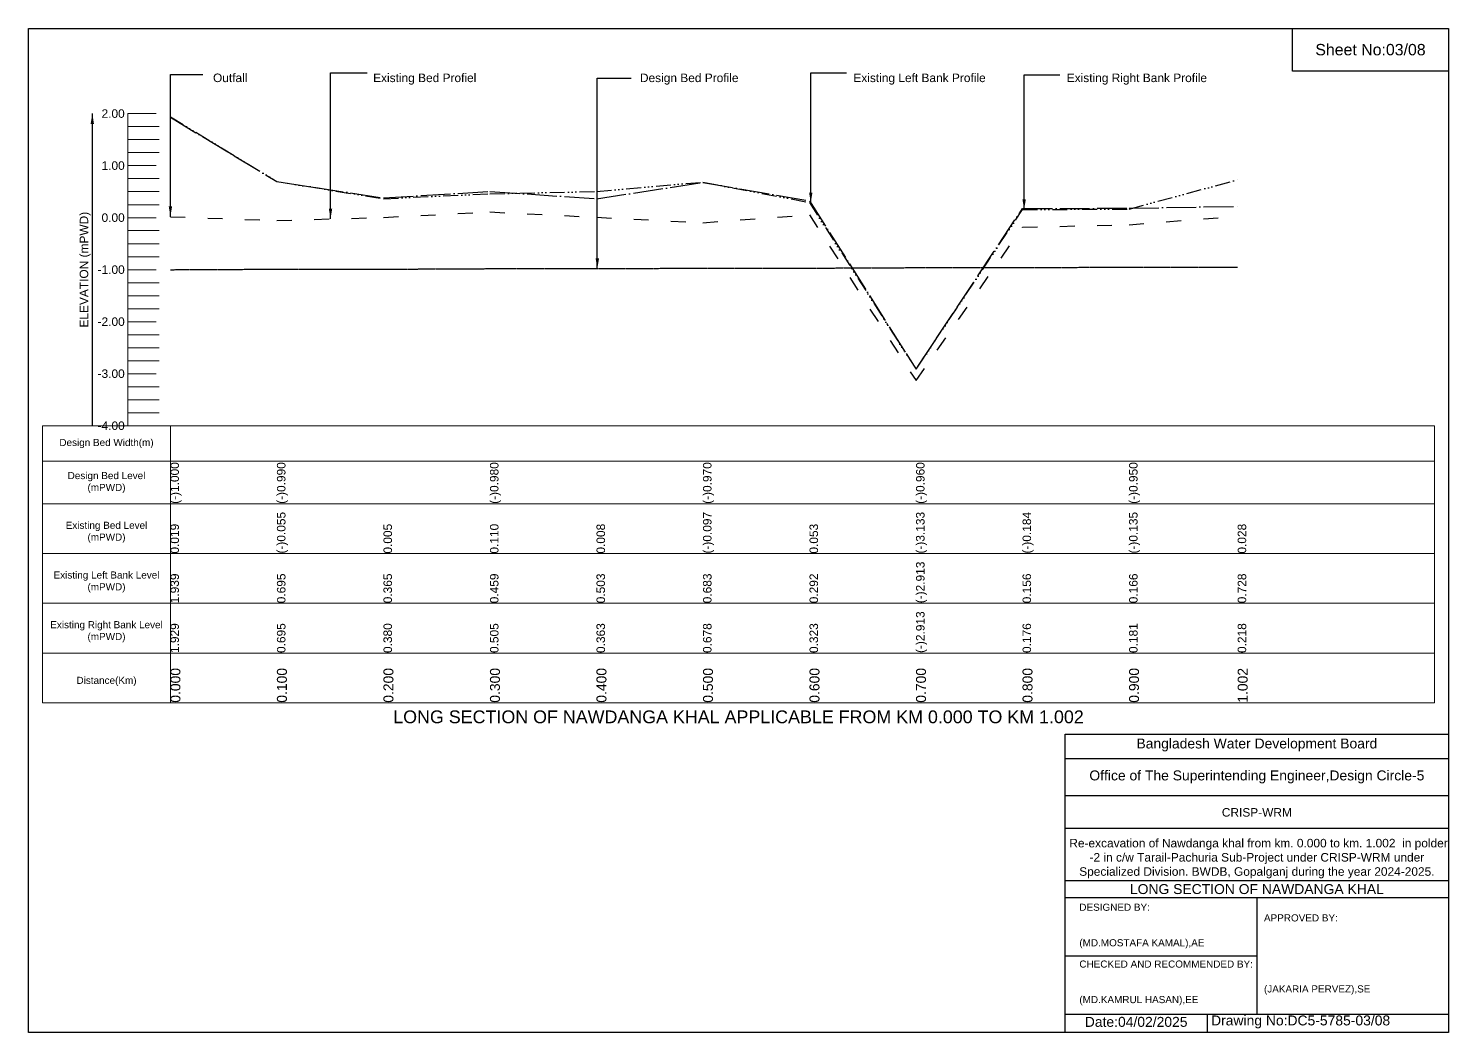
# Model space of a CAD drawing. Header units: inches. Extents: x 91000 to 198000, y -5656 to 7635.
# Drawn here: x 120000 to 128000, y -5656 to 0 of the extents above; entities that cross this region are included whole.
import ezdxf

# ---------------------------------------------------------------- set-up
doc = ezdxf.new("R2010")
doc.units = ezdxf.units.IN
doc.header["$LTSCALE"] = 7
doc.header["$MEASUREMENT"] = 0
for name, pattern in [('ACAD_ISO03W100', [30, 12, -18]), ('ACAD_ISO04W100', [30, 24, -3, 0, -3]), ('ACAD_ISO14W100', [24, 12, -3, 0, -3, 0, -3, 0, -3]), ('CENTER', [2, 1.25, -0.25, 0.25, -0.25])]:
    doc.linetypes.add(name, pattern=pattern)
for name, color, linetype, lineweight in [('Design Bed Level Long Section', 7, 'CENTER', 25), ('Existing Bed Level for Long Section', 7, 'ACAD_ISO03W100', 25), ('Existing Left Bank of Long section', 7, 'ACAD_ISO04W100', 25), ('Existing Right Bank of Long Section', 7, 'ACAD_ISO14W100', 25), ('Long Section Border', 7, 'Continuous', 9), ('Long Section Labels', 7, 'Continuous', 9), ('Vscale for Long Section', 7, 'Continuous', 9)]:
    doc.layers.add(name, color=color, linetype=linetype, lineweight=lineweight)
doc.styles.get("Standard").update_dxf_attribs({"font": 'arial.ttf'})
doc.dimstyles.get("Standard").update_dxf_attribs({"dimtxt": 0.18, "dimasz": 0.18, "dimexe": 0.18, "dimexo": 0.0625, "dimgap": 0.09, "dimtad": 0, "dimtih": 1, "dimtoh": 1, "dimdec": 4, "dimzin": 0, "dimdsep": 46, "dimtxsty": 'Standard', "dimcen": 0.09, "dimadec": 0, "dimazin": 0, "dimtfac": 1, "dimtdec": 4, "dimtofl": 0, "dimtmove": 0, "dimatfit": 3, "dimfxl": 1, "dimtolj": 1, "dimtzin": 0, "dimarcsym": 0})

msp = doc.modelspace()

# ---------------------------------------------------------------- linework, layer by layer
for points in [[(120000, 0), (128000, 0), (128000, -5656), (120000, -5656)], [(127120, 0), (128000, 0), (128000, -240), (127120, -240)]]:
    msp.add_lwpolyline(points, close=True)
for points in [[(125840, -5656), (125840, -3976), (128000, -3976)], [(125840, -4112), (128000, -4112)], [(125840, -4320), (128000, -4320)], [(125840, -4504), (128000, -4504)], [(125840, -4800), (128000, -4800)], [(125840, -4896), (128000, -4896)], [(126920, -4896), (126920, -5552)], [(125840, -5224), (126920, -5224)], [(125840, -5552), (128000, -5552)], [(126640, -5552), (126640, -5656)]]:
    msp.add_lwpolyline(points)
at = {"layer": 'Design Bed Level Long Section'}
msp.add_lwpolyline([(120800, -1359), (121400, -1356.1), (122000, -1356.1), (122600, -1353.1), (123200, -1353.1), (123800, -1350.2), (124400, -1350.2), (125000, -1347.3), (125600, -1347.3), (126200, -1344.3), (126812, -1344.3)], dxfattribs=at)
at = {"layer": 'Existing Bed Level for Long Section'}
msp.add_lwpolyline([(120800, -1060.4), (121400, -1082.1), (122000, -1064.5), (122600, -1033.8), (123200, -1063.7), (123800, -1094.4), (124400, -1050.5), (125000, -1984), (125600, -1119.9), (126200, -1105.6), (126812, -1057.8)], dxfattribs=at)
at = {"layer": 'Existing Left Bank of Long section'}
msp.add_lwpolyline([(120800, -500.8), (121400, -862.4), (122000, -954.7), (122600, -918), (123200, -959.6), (123800, -867.3), (124400, -971.4), (125000, -1919.5), (125600, -1014.4), (126200, -1013), (126812, -1002.1)], dxfattribs=at)
at = {"layer": 'Existing Right Bank of Long Section'}
msp.add_lwpolyline([(120800, -497.9), (121400, -862.4), (122000, -959.1), (122600, -931.5), (123200, -918.6), (123800, -865.9), (124400, -980.4), (125000, -1919.5), (125600, -1020.3), (126200, -1017.4), (126812, -852.7)], dxfattribs=at)
at = {"layer": 'Long Section Border'}
msp.add_lwpolyline([(120080, -2238), (127920, -2238), (127920, -3798), (120080, -3798)], close=True, dxfattribs=at)
for points in [[(120800, -2238), (120800, -3798)], [(120080, -2438), (127920, -2438)], [(120080, -2678), (127920, -2678)], [(120080, -2958), (127920, -2958)], [(120080, -3238), (127920, -3238)], [(120080, -3518), (127920, -3518)]]:
    msp.add_lwpolyline(points, dxfattribs=at)
at = {"layer": 'Vscale for Long Section'}
for points in [[(120560, -2238), (120560, -1945), (120560, -1652), (120560, -1359), (120560, -1066), (120560, -773), (120560, -480)], [(120560, -480), (120720, -480)], [(120560, -553.2), (120736, -553.2)], [(120560, -626.5), (120736, -626.5)], [(120560, -699.8), (120736, -699.8)], [(120560, -773), (120720, -773)], [(120560, -846.2), (120736, -846.2)], [(120560, -919.5), (120736, -919.5)], [(120560, -992.8), (120736, -992.8)], [(120560, -1066), (120720, -1066)], [(120560, -1139.2), (120736, -1139.2)], [(120560, -1212.5), (120736, -1212.5)], [(120560, -1285.8), (120736, -1285.8)], [(120560, -1359), (120720, -1359)], [(120560, -1432.2), (120736, -1432.2)], [(120560, -1505.5), (120736, -1505.5)], [(120560, -1578.8), (120736, -1578.8)], [(120560, -1652), (120720, -1652)], [(120560, -1725.2), (120736, -1725.2)], [(120560, -1798.5), (120736, -1798.5)], [(120560, -1871.8), (120736, -1871.8)], [(120560, -1945), (120720, -1945)], [(120560, -2018.2), (120736, -2018.2)], [(120560, -2091.5), (120736, -2091.5)], [(120560, -2164.8), (120736, -2164.8)], [(120560, -2238), (120720, -2238)]]:
    msp.add_lwpolyline(points, dxfattribs=at)

# ---------------------------------------------------------------- texts
at = {"attachment_point": 5}
for s, insert, char_height in [('Sheet No:03/08', (127560, -120), 64), ('Bangladesh Water Development Board', (126920, -4036), 56), ('Office of The Superintending Engineer,Design Circle-5', (126920, -4216), 56)]:
    msp.add_mtext(s, dxfattribs=dict(at, insert=insert, char_height=char_height))
for s, insert, char_height, width, attachment_point in [('CRISP-WRM', (126920, -4416), 48, 2240, 5), (' Re-excavation of Nawdanga khal from km. 0.000 to km. 1.002  in polder -2 in c/w Tarail-Pachuria Sub-Project under CRISP-WRM under Specialized Division. BWDB, Gopalganj during the year 2024-2025.', (126920, -4676), 48, 2160, 5), ('LONG SECTION OF NAWDANGA KHAL', (126920, -4848), 56, 2240, 5), ('DESIGNED BY:^J^J^J(MD.MOSTAFA KAMAL),AE', (125920, -5056), 40, 1120, 4), ('APPROVED BY:^J^J^J^J^J^J(JAKARIA PERVEZ),SE', (126960, -5216), 40, 1120, 4), ('CHECKED AND RECOMMENDED BY:^J^J^J(MD.KAMRUL HASAN),EE', (125920, -5376), 40, 1120, 4), ('Date:04/02/2025', (126240, -5596), 56, 1120, 5), ('Drawing No:DC5-5785-03/08', (127166.5, -5596), 56, 1760, 5)]:
    msp.add_mtext(s, dxfattribs=dict(insert=insert, char_height=char_height, width=width, attachment_point=attachment_point))
at = {"layer": 'Long Section Border', "attachment_point": 5}
for s, insert, char_height in [('Design Bed Width(m)', (120440, -2338), 40), ('Design Bed Level^J(mPWD)', (120440, -2558), 40), ('Existing Bed Level^J(mPWD)', (120440, -2838), 40), ('Existing Left Bank Level^J(mPWD)', (120440, -3118), 40), ('Existing Right Bank Level^J(mPWD)', (120440, -3398), 40), ('Distance(Km)', (120440, -3678), 40), ('LONG SECTION OF NAWDANGA KHAL APPLICABLE FROM KM 0.000 TO KM 1.002', (124000, -3878), 72)]:
    msp.add_mtext(s, dxfattribs=dict(at, insert=insert, char_height=char_height))
at = {"layer": 'Long Section Labels', "char_height": 48, "attachment_point": 1}
for s, insert in [('Outfall', (121040, -254.4)), ('Existing Bed Profiel', (121941.8, -254.4)), ('Design Bed Profile', (123444.8, -254.4)), ('Existing Left Bank Profile', (124647.1, -254.4)), ('Existing Right Bank Profile', (125849, -254.4))]:
    msp.add_mtext(s, dxfattribs=dict(at, insert=insert))
at = {"layer": 'Vscale for Long Section', "char_height": 48, "attachment_point": 6}
for s, insert in [('2.00', (120542.5, -480)), ('1.00', (120542.5, -773)), ('0.00', (120542.5, -1066)), ('-1.00', (120542.5, -1359)), ('-2.00', (120542.5, -1652)), ('-3.00', (120542.5, -1945)), ('-4.00', (120542.5, -2238))]:
    msp.add_mtext(s, dxfattribs=dict(at, insert=insert))
at = {"layer": 'Vscale for Long Section', "rotation": 90}
for s, insert, char_height, attachment_point in [('ELEVATION (mPWD)', (120320, -1359), 48, 5), ('(-)1.000', (120800, -2678), 48, 1), ('(-)0.990', (121400, -2678), 48, 1), ('(-)0.990', (121400, -2678), 48, 1), ('(-)0.980', (122600, -2678), 48, 1), ('(-)0.980', (122600, -2678), 48, 1), ('(-)0.970', (123800, -2678), 48, 1), ('(-)0.970', (123800, -2678), 48, 1), ('(-)0.960', (125000, -2678), 48, 1), ('(-)0.960', (125000, -2678), 48, 1), ('(-)0.950', (126200, -2678), 48, 1), ('(-)0.950', (126200, -2678), 48, 1), ('0.019', (120800, -2958), 48, 1), ('(-)0.055', (121400, -2958), 48, 1), ('0.005', (122000, -2958), 48, 1), ('0.110', (122600, -2958), 48, 1), ('0.008', (123200, -2958), 48, 1), ('(-)0.097', (123800, -2958), 48, 1), ('0.053', (124400, -2958), 48, 1), ('(-)3.133', (125000, -2958), 48, 1), ('(-)0.184', (125600, -2958), 48, 1), ('(-)0.135', (126200, -2958), 48, 1), ('0.028', (126812, -2958), 48, 1), ('(-)2.913', (125000, -3238), 48, 1), ('1.939', (120800, -3238), 48, 1), ('0.695', (121400, -3238), 48, 1), ('0.365', (122000, -3238), 48, 1), ('0.459', (122600, -3238), 48, 1), ('0.503', (123200, -3238), 48, 1), ('0.683', (123800, -3238), 48, 1), ('0.292', (124400, -3238), 48, 1), ('0.156', (125600, -3238), 48, 1), ('0.166', (126200, -3238), 48, 1), ('0.728', (126812, -3238), 48, 1), ('1.929', (120800, -3518), 48, 1), ('0.695', (121400, -3518), 48, 1), ('0.380', (122000, -3518), 48, 1), ('0.505', (122600, -3518), 48, 1), ('0.363', (123200, -3518), 48, 1), ('0.678', (123800, -3518), 48, 1), ('0.323', (124400, -3518), 48, 1), ('(-)2.913', (125000, -3518), 48, 1), ('0.176', (125600, -3518), 48, 1), ('0.181', (126200, -3518), 48, 1), ('0.218', (126812, -3518), 48, 1), ('0.000', (120800, -3798), 56, 1), ('0.100', (121400, -3798), 56, 1), ('0.200', (122000, -3798), 56, 1), ('0.300', (122600, -3798), 56, 1), ('0.400', (123200, -3798), 56, 1), ('0.500', (123800, -3798), 56, 1), ('0.600', (124400, -3798), 56, 1), ('0.700', (125000, -3798), 56, 1), ('0.800', (125600, -3798), 56, 1), ('0.900', (126200, -3798), 56, 1), ('1.002', (126812, -3798), 56, 1)]:
    msp.add_mtext(s, dxfattribs=dict(at, insert=insert, char_height=char_height, attachment_point=attachment_point))

# ---------------------------------------------------------------- leaders
at = {"layer": 'Long Section Labels', "annotation_type": 0, "has_hookline": 1, "hookline_direction": 0}
for points, text_width in [([(120800, -1060.4), (120800, -259.3), (120983.5, -259.3)], 185.8), ([(121701.8, -1073.3), (121701.8, -249.5), (121908.6, -249.5)], 571.4), ([(123204.8, -1353.1), (123204.8, -280.5), (123395.9, -280.5)], 547.4), ([(124407.1, -982.6), (124407.1, -250), (124608.7, -250)], 737.4), ([(125609, -1020.2), (125609, -260.6), (125809.7, -260.6)], 782)]:
    msp.add_leader(points, dimstyle='Standard', override={"dimasz": 57.6}, dxfattribs=dict(at, text_width=text_width))
at = {"layer": 'Vscale for Long Section'}
msp.add_leader([(120360, -480), (120360, -2238)], dimstyle='Standard', override={"dimasz": 57.6}, dxfattribs=at)

doc.saveas('drawing.dxf')
